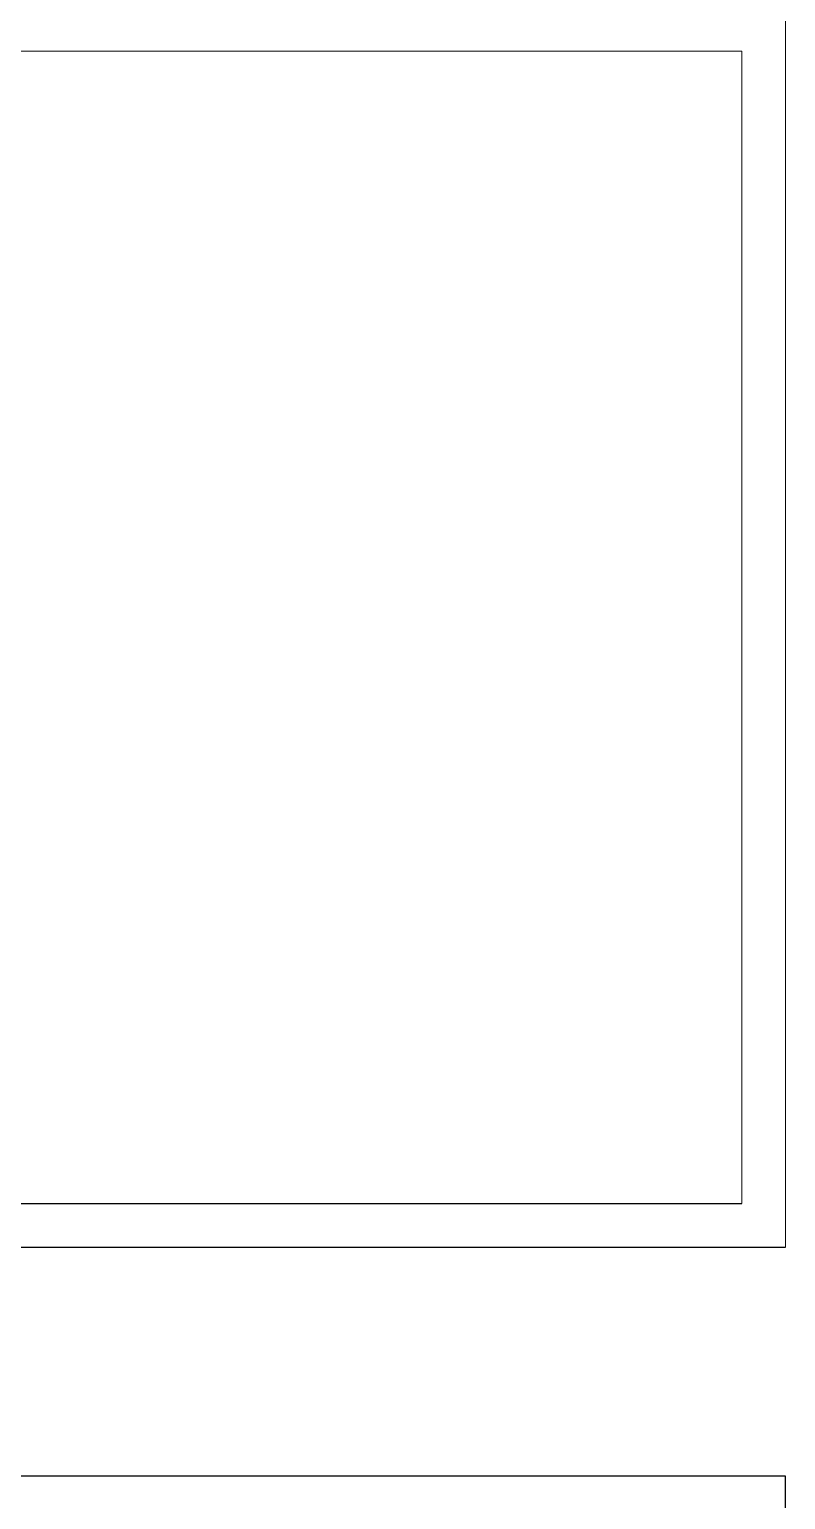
# Model space of a CAD drawing. Header units: inches. Extents: x -1851 to 6314, y -1304 to 4687.
# Drawn here: x 1327.8 to 1355.5, y 2220.5 to 2274.3 of the extents above; entities that cross this region are included whole.
import ezdxf

# ---------------------------------------------------------------- set-up
doc = ezdxf.new("R2010")
doc.units = ezdxf.units.IN
doc.header["$MEASUREMENT"] = 0
doc.layers.add('E-ARRY-TABL', color=9, linetype='Continuous')

# ---------------------------------------------------------------- blocks, each defined once
blk = doc.blocks.new('2.2.1_8 Mid Plan View')
at = {"color": 7, "linetype": 'Continuous', "lineweight": 15}
for p, q in [((-0.3006, -3.7368), (-0.3006, 2.6804)), ((3.5556, 2.6804), (0.3011, 2.6804)), ((0.3011, 2.6804), (0.3011, -3.7368)), ((0.4159, 2.5656), (0.4159, -3.622)), ((3.4408, 2.5656), (0.4159, 2.5656)), ((3.4408, -3.622), (3.4408, 2.5656))]:
    blk.add_line(p, q, dxfattribs=at)

msp = doc.modelspace()

# ---------------------------------------------------------------- linework, layer by layer
at = {"layer": 'E-ARRY-TABL'}
for p, q in [((1267.55665, 2231.3213), (1353.89208, 2231.3213)), ((1265.95445, 2229.71911), (1355.49428, 2229.71911)), ((1355.49428, 2221.32361), (1265.95445, 2221.32361)), ((1355.49428, 2175.91282), (1355.49428, 2221.32361))]:
    msp.add_line(p, q, dxfattribs=at)

# ---------------------------------------------------------------- block references
at = {"layer": 'E-ARRY-TABL', "xscale": -13.95298604562408, "yscale": 13.95298604562408, "zscale": 13.95298604562408, "rotation": 270}
msp.add_blockref('2.2.1_8 Mid Plan View', (1318.09446, 2225.518), dxfattribs=at)

doc.saveas('drawing.dxf')
